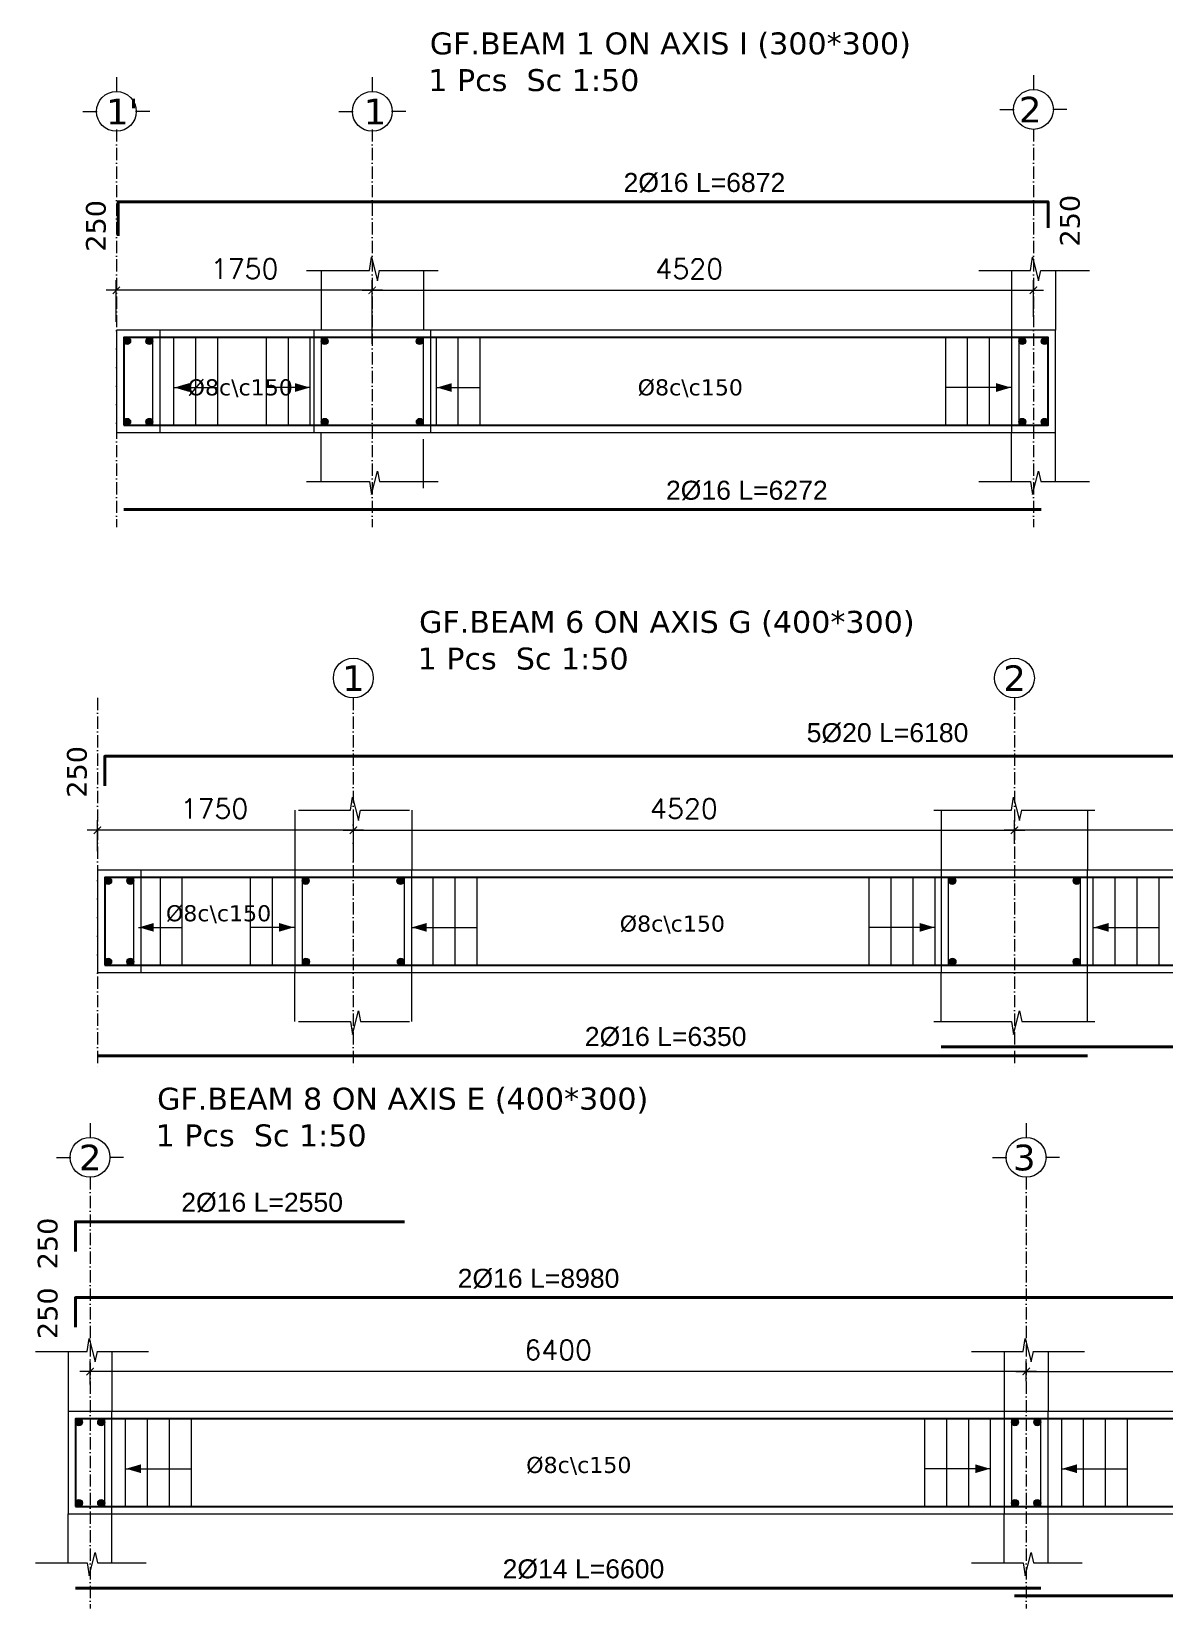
# Model space of a CAD drawing. Header units: inches. Extents: x -26151 to 62940, y -10194 to 246332.
# Drawn here: x 857 to 1631, y 106418 to 107497 of the extents above; entities that cross this region are included whole.
import ezdxf

# ---------------------------------------------------------------- set-up
doc = ezdxf.new("R2010")
doc.units = ezdxf.units.IN
doc.header["$LTSCALE"] = 0.7
doc.header["$MEASUREMENT"] = 0
doc.linetypes.add('ACAD_ISO10W100', pattern=[18, 12, -3, 0, -3])
doc.layers.get('0').update_dxf_attribs({"lineweight": 13})
doc.layers.get('Defpoints').update_dxf_attribs({"lineweight": 5})
for name, color, linetype, lineweight in [('axis', 254, 'ACAD_ISO10W100', 9), ('BEAM FRAME', 5, 'Continuous', 18), ('COLUMN', 4, 'Continuous', 20), ('elevline', 30, 'Continuous', 20), ('FRAME 070', 5, 'Continuous', 60), ('hach', 9, 'Continuous', 9), ('hatch', 9, 'Continuous', 9), ('renforcment', 141, 'Continuous', 40), ('tex', 3, 'Continuous', 25), ('TEXT', 3, 'Continuous', 25), ('top rein. extension', 50, 'Continuous', 20), ('top renforcment', 7, 'Continuous', 40)]:
    doc.layers.add(name, color=color, linetype=linetype, lineweight=lineweight)
doc.styles.add('100', font='romans.shx', dxfattribs={"height": 13.5})
doc.styles.add('romanc', font='verdana.ttf', dxfattribs={"height": 250})
doc.styles.get("Standard").update_dxf_attribs({"font": 'arial.ttf', "height": 13})
doc.dimstyles.new('100', dxfattribs={"dimtxt": 13.5, "dimasz": 5, "dimexe": 7, "dimexo": 7, "dimgap": 8, "dimtad": 1, "dimdec": 0, "dimlfac": 10, "dimzin": 4, "dimdsep": 46, "dimtxsty": '100', "dimblk": 'ARCHTICK', "dimcen": 0.09, "dimdle": 7, "dimclrd": 1, "dimclre": 8, "dimclrt": 2, "dimadec": 0, "dimazin": 1, "dimtfac": 1, "dimtdec": 0, "dimtix": 1, "dimtofl": 0, "dimtmove": 0, "dimatfit": 3, "dimldrblk": 'ARCHTICK', "dimfxl": 0, "dimtolj": 1, "dimtzin": 0, "dimlwd": -1, "dimlwe": -1, "dimarcsym": 0})
doc.dimstyles.get("Standard").update_dxf_attribs({"dimtxt": 13, "dimasz": 5, "dimexe": 0.18, "dimexo": 0.0625, "dimgap": 6, "dimtad": 1, "dimdec": 0, "dimlfac": 10, "dimzin": 0, "dimdsep": 46, "dimtxsty": 'Standard', "dimblk": 'ARCHTICK', "dimcen": 0.09, "dimse1": 1, "dimse2": 1, "dimclrd": 1, "dimclre": 7, "dimclrt": 3, "dimadec": 0, "dimazin": 0, "dimtfac": 1, "dimtdec": 0, "dimtix": 1, "dimtofl": 0, "dimtmove": 0, "dimatfit": 3, "dimldrblk": 'ARCHTICK', "dimfxl": 0, "dimtolj": 1, "dimtzin": 0, "dimarcsym": 0})

# ---------------------------------------------------------------- blocks, each defined once
blk = doc.blocks.new('*D2165')
at = {"layer": 'Defpoints', "color": 0, "transparency": 16777216}
for p in [(1486.4, 107010.9, -218.4), (1486.4, 107010.9), (2566.3, 107010.9, -167.8)]:
    blk.add_point(p, dxfattribs=at)
at = {"layer": 'TEXT', "color": 3, "transparency": 16777216, "insert": (2034.6, 107023.9), "char_height": 13, "attachment_point": 5}
blk.add_mtext('\\A1;2%%C16 L=6180', dxfattribs=at)
blk = doc.blocks.new('_ArchTick')
at = {"color": 0, "linetype": 'ByBlock', "lineweight": 0, "const_width": 0.15}
blk.add_lwpolyline([(-0.5, -0.5), (0.5, 0.5)], dxfattribs=at)
blk = doc.blocks.new('*D1938')
at = {"color": 1, "transparency": 16777216}
blk.add_line((2175.8, 106950.3), (1521.8, 106950.3), dxfattribs=at)
at = {"color": 8, "transparency": 16777216}
for p, q in [((1528.8, 106941.4), (1528.8, 106957.3)), ((2168.8, 106943.7), (2168.8, 106957.3))]:
    blk.add_line(p, q, dxfattribs=at)
at = {"layer": 'Defpoints', "color": 0, "transparency": 16777216}
for p in [(1528.8, 106950.3), (1528.8, 106934.4), (2168.8, 106936.7)]:
    blk.add_point(p, dxfattribs=at)
at = {"color": 1, "transparency": 16777216, "xscale": 5, "yscale": 5, "zscale": 5, "rotation": 180}
blk.add_blockref('_ArchTick', (1528.8, 106950.3), dxfattribs=at)
at = {"color": 1, "transparency": 16777216, "xscale": 5, "yscale": 5, "zscale": 5}
blk.add_blockref('_ArchTick', (2168.8, 106950.3), dxfattribs=at)
at = {"color": 2, "transparency": 16777216, "insert": (1848.8, 106965.1), "char_height": 13.5, "attachment_point": 5, "style": '100'}
blk.add_mtext('\\A1;6400', dxfattribs=at)
blk = doc.blocks.new('*D1939')
at = {"color": 1, "transparency": 16777216}
blk.add_line((1069.8, 106950.3), (1535.8, 106950.3), dxfattribs=at)
at = {"color": 8, "transparency": 16777216}
for p, q in [((1076.8, 106929.1), (1076.8, 106957.3)), ((1528.8, 106941.4), (1528.8, 106957.3))]:
    blk.add_line(p, q, dxfattribs=at)
at = {"layer": 'Defpoints', "color": 0, "transparency": 16777216}
for p in [(1528.8, 106950.3), (1528.8, 106934.4), (1076.8, 106922.1)]:
    blk.add_point(p, dxfattribs=at)
at = {"color": 1, "transparency": 16777216, "xscale": 5, "yscale": 5, "zscale": 5, "rotation": 180}
blk.add_blockref('_ArchTick', (1076.8, 106950.3), dxfattribs=at)
at = {"color": 1, "transparency": 16777216, "xscale": 5, "yscale": 5, "zscale": 5}
blk.add_blockref('_ArchTick', (1528.8, 106950.3), dxfattribs=at)
at = {"color": 2, "transparency": 16777216, "insert": (1302.8, 106965.1), "char_height": 13.5, "attachment_point": 5, "style": '100'}
blk.add_mtext('\\A1;4520', dxfattribs=at)
blk = doc.blocks.new('*D1940')
at = {"layer": 'Defpoints', "color": 0, "transparency": 16777216}
for p in [(901.8, 106796, -13652.7), (1536.8, 106796, -37100.9), (1536.8, 106796)]:
    blk.add_point(p, dxfattribs=at)
at = {"layer": 'TEXT', "color": 3, "transparency": 16777216, "insert": (1290.3, 106809), "char_height": 13, "attachment_point": 5}
blk.add_mtext('\\A1;2%%C16 L=6350', dxfattribs=at)
blk = doc.blocks.new('*D1941')
at = {"layer": 'Defpoints', "color": 0, "transparency": 16777216}
for p in [(1518.8, 106802.2, -13652.7), (2178.8, 106802.2, -37100.9), (2178.8, 106802.2)]:
    blk.add_point(p, dxfattribs=at)
at = {"layer": 'TEXT', "color": 3, "transparency": 16777216, "insert": (1866.1, 106815.2), "char_height": 13, "attachment_point": 5}
blk.add_mtext('\\A1;2%%C16 L=6600', dxfattribs=at)
blk = doc.blocks.new('*D1943')
at = {"color": 1, "transparency": 16777216}
blk.add_line((1083.8, 106950.3), (894.8, 106950.3), dxfattribs=at)
at = {"color": 8, "transparency": 16777216}
for p, q in [((901.8, 106936), (901.8, 106957.3)), ((1076.8, 106929.1), (1076.8, 106957.3))]:
    blk.add_line(p, q, dxfattribs=at)
at = {"layer": 'Defpoints', "color": 0, "transparency": 16777216}
for p in [(901.8, 106950.3), (901.8, 106929), (1076.8, 106922.1)]:
    blk.add_point(p, dxfattribs=at)
at = {"color": 1, "transparency": 16777216, "xscale": 5, "yscale": 5, "zscale": 5, "rotation": 180}
blk.add_blockref('_ArchTick', (901.8, 106950.3), dxfattribs=at)
at = {"color": 1, "transparency": 16777216, "xscale": 5, "yscale": 5, "zscale": 5}
blk.add_blockref('_ArchTick', (1076.8, 106950.3), dxfattribs=at)
at = {"color": 2, "transparency": 16777216, "insert": (981.8, 106965.1), "char_height": 13.5, "attachment_point": 5, "style": '100'}
blk.add_mtext('\\A1;1750', dxfattribs=at)
blk = doc.blocks.new('*D1955')
at = {"layer": 'Defpoints', "color": 0, "transparency": 16777216}
for p in [(856.8, 106630.6, -0.5), (856.8, 106630.6), (1754.7, 106630.6, -167.8)]:
    blk.add_point(p, dxfattribs=at)
at = {"layer": 'TEXT', "color": 3, "transparency": 16777216, "insert": (1203.4, 106643.6), "char_height": 13, "attachment_point": 5}
blk.add_mtext('\\A1;2%%C16 L=8980', dxfattribs=at)
blk = doc.blocks.new('*D1956')
at = {"color": 8, "transparency": 16777216}
for p, q in [((1536.8, 106573.5), (1536.8, 106587.1)), ((1988.8, 106574.1), (1988.8, 106587.1))]:
    blk.add_line(p, q, dxfattribs=at)
at = {"color": 1, "transparency": 16777216}
blk.add_line((1529.8, 106580.1), (1995.8, 106580.1), dxfattribs=at)
at = {"layer": 'Defpoints', "color": 0, "transparency": 16777216}
for p in [(1988.8, 106580.1), (1536.8, 106566.5), (1988.8, 106567.1)]:
    blk.add_point(p, dxfattribs=at)
at = {"color": 1, "transparency": 16777216, "xscale": 5, "yscale": 5, "zscale": 5, "rotation": 180}
blk.add_blockref('_ArchTick', (1536.8, 106580.1), dxfattribs=at)
at = {"color": 1, "transparency": 16777216, "xscale": 5, "yscale": 5, "zscale": 5}
blk.add_blockref('_ArchTick', (1988.8, 106580.1), dxfattribs=at)
at = {"color": 2, "transparency": 16777216, "insert": (1762.8, 106594.8), "char_height": 13.5, "attachment_point": 5, "style": '100'}
blk.add_mtext('\\A1;4520', dxfattribs=at)
blk = doc.blocks.new('*D1958')
at = {"color": 8, "transparency": 16777216}
for p, q in [((896.8, 106571.2), (896.8, 106587.1)), ((1536.8, 106573.5), (1536.8, 106587.1))]:
    blk.add_line(p, q, dxfattribs=at)
at = {"color": 1, "transparency": 16777216}
blk.add_line((1543.8, 106580.1), (889.8, 106580.1), dxfattribs=at)
at = {"layer": 'Defpoints', "color": 0, "transparency": 16777216}
for p in [(896.8, 106580.1), (896.8, 106564.2), (1536.8, 106566.5)]:
    blk.add_point(p, dxfattribs=at)
at = {"color": 1, "transparency": 16777216, "xscale": 5, "yscale": 5, "zscale": 5, "rotation": 180}
blk.add_blockref('_ArchTick', (896.8, 106580.1), dxfattribs=at)
at = {"color": 1, "transparency": 16777216, "xscale": 5, "yscale": 5, "zscale": 5}
blk.add_blockref('_ArchTick', (1536.8, 106580.1), dxfattribs=at)
at = {"color": 2, "transparency": 16777216, "insert": (1216.8, 106594.8), "char_height": 13.5, "attachment_point": 5, "style": '100'}
blk.add_mtext('\\A1;6400', dxfattribs=at)
blk = doc.blocks.new('*D1959')
at = {"layer": 'Defpoints', "color": 0, "transparency": 16777216}
for p in [(856.8, 106682.6, -218.4), (856.8, 106682.6), (1111.8, 106682.6, -217.9)]:
    blk.add_point(p, dxfattribs=at)
at = {"layer": 'TEXT', "color": 3, "transparency": 16777216, "insert": (1014.4, 106695.6), "char_height": 13, "attachment_point": 5}
blk.add_mtext('\\A1;2%%C16 L=2550', dxfattribs=at)
blk = doc.blocks.new('*D1960')
at = {"layer": 'Defpoints', "color": 0, "transparency": 16777216}
for p in [(886.8, 106431.9, -13652.7), (1546.8, 106431.9, -37100.9), (1546.8, 106431.9)]:
    blk.add_point(p, dxfattribs=at)
at = {"layer": 'TEXT', "color": 3, "transparency": 16777216, "insert": (1234.1, 106444.9), "char_height": 13, "attachment_point": 5}
blk.add_mtext('\\A1;2%%C14 L=6600', dxfattribs=at)
blk = doc.blocks.new('*D1962')
at = {"layer": 'Defpoints', "color": 0, "transparency": 16777216}
for p in [(1528.8, 106426.8, -13652.7), (2113.8, 106426.8, -37100.9), (2113.8, 106426.8)]:
    blk.add_point(p, dxfattribs=at)
at = {"layer": 'TEXT', "color": 3, "transparency": 16777216, "insert": (1749.4, 106439.8), "char_height": 13, "attachment_point": 5}
blk.add_mtext('\\A1;2%%C14 L=5850', dxfattribs=at)
blk = doc.blocks.new('*D2202')
at = {"color": 8, "transparency": 16777216}
for p, q in [((1089.7, 107283), (1089.7, 107326.6)), ((1541.7, 107301.4), (1541.7, 107326.6))]:
    blk.add_line(p, q, dxfattribs=at)
at = {"color": 1, "transparency": 16777216}
blk.add_line((1082.7, 107319.6), (1548.7, 107319.6), dxfattribs=at)
at = {"layer": 'Defpoints', "color": 0, "transparency": 16777216}
for p in [(1541.7, 107319.6), (1541.7, 107294.4), (1089.7, 107276)]:
    blk.add_point(p, dxfattribs=at)
at = {"color": 1, "transparency": 16777216, "xscale": 5, "yscale": 5, "zscale": 5, "rotation": 180}
blk.add_blockref('_ArchTick', (1089.7, 107319.6), dxfattribs=at)
at = {"color": 1, "transparency": 16777216, "xscale": 5, "yscale": 5, "zscale": 5}
blk.add_blockref('_ArchTick', (1541.7, 107319.6), dxfattribs=at)
at = {"color": 2, "transparency": 16777216, "insert": (1306.4, 107334.3), "char_height": 13.5, "attachment_point": 5, "style": '100'}
blk.add_mtext('\\A1;4520', dxfattribs=at)
blk = doc.blocks.new('*D2203')
at = {"layer": 'Defpoints', "color": 0, "transparency": 16777216}
for p in [(919.7, 107169.6, -13652.7), (1546.9, 107169.6, -37318.8), (1546.9, 107169.6)]:
    blk.add_point(p, dxfattribs=at)
at = {"layer": 'TEXT', "color": 3, "transparency": 16777216, "insert": (1345.8, 107182.6), "char_height": 13, "attachment_point": 5}
blk.add_mtext('\\A1;2%%C16 L=6272', dxfattribs=at)
blk = doc.blocks.new('*D2204')
at = {"layer": 'Defpoints', "color": 0, "transparency": 16777216}
for p in [(889.7, 107380.1, 264.3), (889.7, 107380.1), (1576.9, 107380.1, -440.4)]:
    blk.add_point(p, dxfattribs=at)
at = {"layer": 'TEXT', "color": 3, "transparency": 16777216, "insert": (1316.8, 107393.1), "char_height": 13, "attachment_point": 5}
blk.add_mtext('\\A1;2%%C16 L=6872', dxfattribs=at)
blk = doc.blocks.new('*D2205')
at = {"color": 8, "transparency": 16777216}
for p, q in [((914.7, 107298.1), (914.7, 107326.6)), ((1089.7, 107283), (1089.7, 107326.6))]:
    blk.add_line(p, q, dxfattribs=at)
at = {"color": 1, "transparency": 16777216}
blk.add_line((1096.7, 107319.6), (907.7, 107319.6), dxfattribs=at)
at = {"layer": 'Defpoints', "color": 0, "transparency": 16777216}
for p in [(914.7, 107319.6), (914.7, 107291.1), (1089.7, 107276)]:
    blk.add_point(p, dxfattribs=at)
at = {"color": 1, "transparency": 16777216, "xscale": 5, "yscale": 5, "zscale": 5, "rotation": 180}
blk.add_blockref('_ArchTick', (914.7, 107319.6), dxfattribs=at)
at = {"color": 1, "transparency": 16777216, "xscale": 5, "yscale": 5, "zscale": 5}
blk.add_blockref('_ArchTick', (1089.7, 107319.6), dxfattribs=at)
at = {"color": 2, "transparency": 16777216, "insert": (1002.4, 107334.3), "char_height": 13.5, "attachment_point": 5, "style": '100'}
blk.add_mtext('\\A1;1750', dxfattribs=at)
blk = doc.blocks.new('*D2236')
at = {"layer": 'Defpoints', "color": 0, "transparency": 16777216}
for p in [(893.8, 107003.8, -218.4), (893.8, 107003.8), (1973.8, 107003.8, -167.8)]:
    blk.add_point(p, dxfattribs=at)
at = {"layer": 'TEXT', "color": 3, "transparency": 16777216, "insert": (1442, 107016.8), "char_height": 13, "attachment_point": 5}
blk.add_mtext('\\A1;5%%C20 L=6180', dxfattribs=at)

msp = doc.modelspace()

# ---------------------------------------------------------------- hatches: boundary and pattern name
at = {"layer": 'elevline'}
for points in [[(924.51, 107284.88, 1), (919.75, 107284.88, 1)], [(934.99, 107284.88, -1), (939.75, 107284.88, -1)], [(1059.55, 107284.88, 1), (1054.79, 107284.88, 1)], [(1119.72, 107284.88, -1), (1124.47, 107284.88, -1)], [(1536.51, 107284.88, 1), (1531.75, 107284.88, 1)], [(1546.99, 107284.88, -1), (1551.75, 107284.88, -1)], [(924.51, 107229.63, -1), (919.75, 107229.63, -1)], [(934.99, 107229.63, 1), (939.75, 107229.63, 1)], [(1059.56, 107229.63, -1), (1054.81, 107229.63, -1)], [(1119.86, 107229.63, 1), (1124.61, 107229.63, 1)], [(1536.51, 107229.63, -1), (1531.75, 107229.63, -1)], [(1546.99, 107229.63, 1), (1551.75, 107229.63, 1)], [(911.52, 106915.65, 1), (906.76, 106915.65, 1)], [(922, 106915.65, -1), (926.76, 106915.65, -1)], [(1046.54, 106915.65, 1), (1041.79, 106915.65, 1)], [(1106.57, 106915.65, -1), (1111.32, 106915.65, -1)], [(1488.6, 106915.65, 1), (1483.84, 106915.65, 1)], [(1568.99, 106915.65, -1), (1573.75, 106915.65, -1)], [(911.52, 106860.41, -1), (906.76, 106860.41, -1)], [(922, 106860.41, 1), (926.76, 106860.41, 1)], [(1046.75, 106860.41, -1), (1041.99, 106860.41, -1)], [(1106.86, 106860.41, 1), (1111.62, 106860.41, 1)], [(1488.77, 106860.41, -1), (1484.02, 106860.41, -1)], [(1568.88, 106860.41, 1), (1573.64, 106860.41, 1)], [(891.52, 106545.39, 1), (886.76, 106545.39, 1)], [(902, 106545.39, -1), (906.76, 106545.39, -1)], [(1531.52, 106545.39, 1), (1526.76, 106545.39, 1)], [(1542, 106545.39, -1), (1546.76, 106545.39, -1)], [(891.52, 106490.15, -1), (886.76, 106490.15, -1)], [(902, 106490.15, 1), (906.76, 106490.15, 1)], [(1531.52, 106490.15, -1), (1526.76, 106490.15, -1)], [(1542, 106490.15, 1), (1546.76, 106490.15, 1)]]:
    msp.add_hatch(color=256, dxfattribs=at).paths.add_polyline_path(points)

# ---------------------------------------------------------------- linework, layer by layer
at = {"layer": 'axis'}
for p, q in [((914.75, 107429.68), (914.75, 107157.52)), ((914.75, 107429.68), (914.75, 107157.52)), ((1089.75, 107429.68), (1089.75, 107157.52)), ((1541.75, 107429.68), (1541.75, 107157.52)), ((901.76, 107040.79), (901.76, 106788.29)), ((1076.76, 107040.79), (1076.76, 106788.29)), ((1528.76, 107040.79), (1528.76, 106788.29)), ((1528.76, 107040.79), (1528.76, 106788.29)), ((896.76, 106712.96), (896.76, 106418.03)), ((896.76, 106712.96), (896.76, 106418.03)), ((1536.76, 106712.96), (1536.76, 106418.03))]:
    msp.add_line(p, q, dxfattribs=at)
at = {"layer": 'BEAM FRAME', "elevation": 217.91}
for points in [[(914.75, 107222.26), (1556.75, 107222.26), (1556.75, 107292.26), (914.75, 107292.26)], [(901.76, 106853.03), (3050.8, 106853.03), (3050.8, 106923.03), (901.76, 106923.03)], [(881.76, 106482.77), (2113.76, 106482.77), (2113.76, 106552.77), (881.76, 106552.77)]]:
    msp.add_lwpolyline(points, close=True, dxfattribs=at)
at = {"layer": 'COLUMN', "lineweight": 20}
for p, q in [((1054.75, 107333.18), (1054.75, 107292.26)), ((1124.75, 107333.18), (1124.75, 107292.26)), ((1526.75, 107333.18, 217.91), (1526.75, 107292.26, 217.91)), ((1556.75, 107333.18, 217.91), (1556.75, 107292.26, 217.91)), ((1054.75, 107188.83), (1054.75, 107222.26)), ((1526.75, 107188.83, 217.91), (1526.75, 107222.26, 217.91)), ((1556.75, 107188.83, 217.91), (1556.75, 107222.26, 217.91)), ((1124.75, 107184.34), (1124.75, 107217.76)), ((1036.76, 106963.96), (1036.76, 106923.03)), ((1116.76, 106963.96), (1116.76, 106923.03)), ((1478.76, 106963.96), (1478.76, 106923.03)), ((1578.76, 106963.96), (1578.76, 106923.03)), ((1036.76, 106819.6), (1036.76, 106853.03)), ((1116.76, 106819.6), (1116.76, 106853.03)), ((1478.76, 106819.6), (1478.76, 106853.03)), ((1578.76, 106819.6), (1578.76, 106853.03)), ((881.76, 106593.7, 217.91), (881.76, 106552.77, 217.91)), ((911.76, 106593.7, 217.91), (911.76, 106552.77, 217.91)), ((1521.76, 106593.7, 217.91), (1521.76, 106552.77, 217.91)), ((1551.76, 106593.7, 217.91), (1551.76, 106552.77, 217.91)), ((881.76, 106449.35, 217.91), (881.76, 106482.77, 217.91)), ((911.76, 106449.35, 217.91), (911.76, 106482.77, 217.91)), ((1521.76, 106449.35, 217.91), (1521.76, 106482.77, 217.91)), ((1551.76, 106449.35, 217.91), (1551.76, 106482.77, 217.91))]:
    msp.add_line(p, q, dxfattribs=at)
at = {"layer": 'elevline'}
for p, q in [((954.06, 107227.26), (954.06, 107287.26)), ((969.02, 107227.26), (969.02, 107287.26)), ((984.02, 107227.26), (984.02, 107287.26)), ((1017.4, 107227.26), (1017.4, 107287.26)), ((1032.4, 107227.26), (1032.4, 107287.26)), ((1047.35, 107227.26), (1047.35, 107287.26)), ((1133.59, 107227.26), (1133.59, 107287.26)), ((1148.55, 107227.26), (1148.55, 107287.26)), ((1163.55, 107227.26), (1163.55, 107287.26)), ((1481.75, 107227.26), (1481.75, 107287.26)), ((1496.75, 107227.26), (1496.75, 107287.26)), ((1511.75, 107227.26), (1511.75, 107287.26)), ((944.85, 106858.03), (944.85, 106918.03)), ((959.85, 106858.03), (959.85, 106918.03)), ((1006.43, 106858.03), (1006.43, 106918.03)), ((1021.43, 106858.03), (1021.43, 106918.03)), ((1131.37, 106858.03), (1131.37, 106918.03)), ((1146.37, 106858.03), (1146.37, 106918.03)), ((1161.37, 106858.03), (1161.37, 106918.03)), ((1429.53, 106858.03), (1429.53, 106918.03)), ((1444.53, 106858.03), (1444.53, 106918.03)), ((1459.53, 106858.03), (1459.53, 106918.03)), ((1474.49, 106858.03), (1474.49, 106918.03)), ((1582.68, 106858.03), (1582.68, 106918.03)), ((1597.64, 106858.03), (1597.64, 106918.03)), ((1612.64, 106858.03), (1612.64, 106918.03)), ((1627.64, 106858.03), (1627.64, 106918.03)), ((921.07, 106487.77), (921.07, 106547.77)), ((936.03, 106487.77), (936.03, 106547.77)), ((951.03, 106487.77), (951.03, 106547.77)), ((966.03, 106487.77), (966.03, 106547.77)), ((1467.49, 106487.77), (1467.49, 106547.77)), ((1482.49, 106487.77), (1482.49, 106547.77)), ((1497.49, 106487.77), (1497.49, 106547.77)), ((1512.45, 106487.77), (1512.45, 106547.77)), ((1561.07, 106487.77), (1561.07, 106547.77)), ((1576.03, 106487.77), (1576.03, 106547.77)), ((1591.03, 106487.77), (1591.03, 106547.77)), ((1606.03, 106487.77), (1606.03, 106547.77))]:
    msp.add_line(p, q, dxfattribs=at)
for centre in [(922.13, 107284.88), (937.37, 107284.88), (1057.17, 107284.88), (1122.09, 107284.88), (1534.13, 107284.88), (1549.37, 107284.88), (922.13, 107229.63), (937.37, 107229.63), (1057.18, 107229.63), (1122.24, 107229.63), (1534.13, 107229.63), (1549.37, 107229.63), (909.14, 106915.65), (924.38, 106915.65), (1044.16, 106915.65), (1108.99, 106915.65), (1486.22, 106915.65), (1571.36, 106915.65), (909.14, 106860.41), (924.38, 106860.41), (1044.34, 106860.41), (1109.24, 106860.41), (1486.39, 106860.41), (1571.26, 106860.41), (889.14, 106545.39), (904.38, 106545.39), (1529.14, 106545.39), (1544.38, 106545.39), (889.14, 106490.15), (904.38, 106490.15), (1529.14, 106490.15), (1544.38, 106490.15)]:
    msp.add_circle(centre, 2.38, dxfattribs=at)
at = {"layer": 'FRAME 070', "lineweight": 20}
for p, q in [((1087.71, 107333.18, 217.91), (1089.07, 107342.18, 217.91)), ((1089.07, 107342.18, 217.91), (1093.25, 107326.11, 217.91)), ((1539.71, 107333.18, 217.91), (1541.07, 107342.18, 217.91)), ((1541.07, 107342.18, 217.91), (1545.25, 107326.11, 217.91)), ((1044.75, 107333.18, 217.91), (1087.71, 107333.18, 217.91)), ((1093.25, 107326.11, 217.91), (1094.75, 107333.18, 217.91)), ((1094.28, 107333.18, 217.91), (1134.75, 107333.18, 217.91)), ((1504.36, 107333.18, 217.91), (1539.71, 107333.18, 217.91)), ((1545.25, 107326.11, 217.91), (1546.75, 107333.18, 217.91)), ((1546.75, 107333.18, 217.91), (1580.14, 107333.18, 217.91)), ((1044.75, 107188.83, 217.91), (1087.71, 107188.83, 217.91)), ((1087.71, 107188.83, 217.91), (1089.07, 107179.83, 217.91)), ((1089.07, 107179.83, 217.91), (1093.25, 107195.9, 217.91)), ((1093.25, 107195.9, 217.91), (1094.75, 107188.83, 217.91)), ((1094.75, 107188.83, 217.91), (1134.75, 107188.83, 217.91)), ((1504.36, 107188.83, 217.91), (1539.71, 107188.83, 217.91)), ((1539.71, 107188.83, 217.91), (1541.07, 107179.83, 217.91)), ((1541.07, 107179.83, 217.91), (1545.25, 107195.9, 217.91)), ((1545.25, 107195.9, 217.91), (1546.75, 107188.83, 217.91)), ((1546.75, 107188.83, 217.91), (1580.14, 107188.83, 217.91)), ((1074.73, 106963.96, 217.91), (1076.08, 106972.96, 217.91)), ((1076.08, 106972.96, 217.91), (1080.26, 106956.88, 217.91)), ((1526.73, 106963.96, 217.91), (1528.08, 106972.96, 217.91)), ((1528.08, 106972.96, 217.91), (1532.26, 106956.88, 217.91)), ((1039.37, 106963.96, 217.91), (1074.73, 106963.96, 217.91)), ((1080.26, 106956.88, 217.91), (1081.77, 106963.96, 217.91)), ((1081.77, 106963.96, 217.91), (1115.16, 106963.96, 217.91)), ((1473.76, 106963.96, 217.91), (1526.73, 106963.96, 217.91)), ((1532.26, 106956.88, 217.91), (1533.77, 106963.96, 217.91)), ((1533.29, 106963.96, 217.91), (1583.76, 106963.96, 217.91)), ((1039.37, 106819.6, 217.91), (1074.73, 106819.6, 217.91)), ((1074.73, 106819.6, 217.91), (1076.08, 106810.6, 217.91)), ((1076.08, 106810.6, 217.91), (1080.26, 106826.68, 217.91)), ((1080.26, 106826.68, 217.91), (1081.77, 106819.6, 217.91)), ((1081.77, 106819.6, 217.91), (1115.16, 106819.6, 217.91)), ((1473.76, 106819.6, 217.91), (1526.73, 106819.6, 217.91)), ((1526.73, 106819.6, 217.91), (1528.08, 106810.6, 217.91)), ((1528.08, 106810.6, 217.91), (1532.26, 106826.68, 217.91)), ((1532.26, 106826.68, 217.91), (1533.77, 106819.6, 217.91)), ((1533.77, 106819.6, 217.91), (1583.76, 106819.6, 217.91)), ((859.37, 106593.7, 217.91), (894.73, 106593.7, 217.91)), ((894.73, 106593.7, 217.91), (896.08, 106602.7, 217.91)), ((896.08, 106602.7, 217.91), (900.26, 106586.62, 217.91)), ((900.26, 106586.62, 217.91), (901.77, 106593.7, 217.91)), ((901.29, 106593.7, 217.91), (936.65, 106593.7, 217.91)), ((1499.37, 106593.7, 217.91), (1534.73, 106593.7, 217.91)), ((1534.73, 106593.7, 217.91), (1536.08, 106602.7, 217.91)), ((1536.08, 106602.7, 217.91), (1540.26, 106586.62, 217.91)), ((1540.26, 106586.62, 217.91), (1541.77, 106593.7, 217.91)), ((1541.29, 106593.7, 217.91), (1576.65, 106593.7, 217.91)), ((896.08, 106440.35, 217.91), (900.26, 106456.42, 217.91)), ((900.26, 106456.42, 217.91), (901.77, 106449.35, 217.91)), ((1536.08, 106440.35, 217.91), (1540.26, 106456.42, 217.91)), ((1540.26, 106456.42, 217.91), (1541.77, 106449.35, 217.91)), ((859.37, 106449.35, 217.91), (894.73, 106449.35, 217.91)), ((894.73, 106449.35, 217.91), (896.08, 106440.35, 217.91)), ((901.77, 106449.35, 217.91), (935.16, 106449.35, 217.91)), ((1499.37, 106449.35, 217.91), (1534.73, 106449.35, 217.91)), ((1534.73, 106449.35, 217.91), (1536.08, 106440.35, 217.91)), ((1541.77, 106449.35, 217.91), (1575.16, 106449.35, 217.91))]:
    msp.add_line(p, q, dxfattribs=at)
at = {"layer": 'FRAME 070', "lineweight": 15}
for points in [[(914.75, 107222.26), (944.75, 107222.26), (944.75, 107292.26), (914.75, 107292.26)], [(1049.75, 107222.26), (1129.75, 107222.26), (1129.75, 107292.26), (1049.75, 107292.26)], [(1526.75, 107222.26), (1556.75, 107222.26), (1556.75, 107292.26), (1526.75, 107292.26)], [(901.76, 106853.03), (931.76, 106853.03), (931.76, 106923.03), (901.76, 106923.03)], [(1036.76, 106853.03), (1116.76, 106853.03), (1116.76, 106923.03), (1036.76, 106923.03)], [(1478.76, 106853.03), (1578.76, 106853.03), (1578.76, 106923.03), (1478.76, 106923.03)], [(881.76, 106482.77), (911.76, 106482.77), (911.76, 106552.77), (881.76, 106552.77)], [(1521.76, 106482.77), (1551.76, 106482.77), (1551.76, 106552.77), (1521.76, 106552.77)]]:
    msp.add_lwpolyline(points, close=True, dxfattribs=at)
at = {"layer": 'hach', "color": 0}
msp.add_lwpolyline([(1483.76, 106918.03), (1573.76, 106918.03), (1573.76, 106858.03), (1483.76, 106858.03)], close=True, dxfattribs=at)
at = {"layer": 'hatch'}
for p, q in [((1541.75, 107466.66), (1541.75, 107456.92)), ((914.75, 107465.3), (914.75, 107455.56)), ((1089.75, 107465.3), (1089.75, 107455.56)), ((891.82, 107441.82), (901.56, 107441.82)), ((937.67, 107441.82), (927.94, 107441.82)), ((1066.82, 107441.82), (1076.56, 107441.82)), ((1112.67, 107441.82), (1102.94, 107441.82)), ((1518.82, 107443.18), (1528.56, 107443.18)), ((1564.67, 107443.18), (1554.94, 107443.18)), ((896.76, 106749.94), (896.76, 106740.2)), ((1536.76, 106749.94), (1536.76, 106740.2)), ((873.84, 106726.46), (883.57, 106726.46)), ((919.68, 106726.46), (909.95, 106726.46)), ((1513.84, 106726.46), (1523.57, 106726.46)), ((1559.68, 106726.46), (1549.95, 106726.46))]:
    msp.add_line(p, q, dxfattribs=at)
for centre in [(914.75, 107441.94), (1089.75, 107441.94), (1541.75, 107443.3), (1076.76, 107054.41), (1528.76, 107054.41), (896.76, 106726.58), (1536.76, 106726.58)]:
    msp.add_circle(centre, 13.62, dxfattribs=at)
at = {"layer": 'renforcment', "lineweight": -2, "elevation": 217.91}
for points in [[(919.75, 107227.26), (1551.75, 107227.26), (1551.75, 107287.26), (919.75, 107287.26)], [(906.76, 106858.03), (3045.8, 106858.03), (3045.8, 106918.03), (906.76, 106918.03)], [(886.76, 106487.77), (2108.76, 106487.77), (2108.76, 106547.77), (886.76, 106547.77)]]:
    msp.add_lwpolyline(points, close=True, dxfattribs=at)
at = {"layer": 'top rein. extension'}
for p, q in [((954.06, 107253.09), (984.02, 107253.09)), ((1047.35, 107253.09), (1017.4, 107253.09)), ((1133.59, 107253.09), (1163.55, 107253.09)), ((1526.71, 107253.09), (1481.75, 107253.09)), ((929.89, 106883.87), (959.85, 106883.87)), ((1036.39, 106883.87), (1006.43, 106883.87)), ((1116.41, 106883.87), (1161.37, 106883.87)), ((1474.49, 106883.87), (1429.53, 106883.87)), ((1582.68, 106883.87), (1627.64, 106883.87)), ((921.07, 106513.61), (966.03, 106513.61)), ((1512.45, 106513.61), (1467.49, 106513.61)), ((1561.07, 106513.61), (1606.03, 106513.61))]:
    msp.add_line(p, q, dxfattribs=at)
for points in [[(964.53, 107256.09), (954.41, 107253.09), (964.53, 107250.09)], [(1036.88, 107256.09), (1047.01, 107253.09), (1036.88, 107250.09)], [(1144.06, 107256.09), (1133.94, 107253.09), (1144.06, 107250.09)], [(1516.23, 107256.09), (1526.36, 107253.09), (1516.23, 107250.09)], [(940.36, 106886.87), (930.24, 106883.87), (940.36, 106880.87)], [(1025.92, 106886.87), (1036.04, 106883.87), (1025.92, 106880.87)], [(1126.89, 106886.87), (1116.76, 106883.87), (1126.89, 106880.87)], [(1464.01, 106886.87), (1474.14, 106883.87), (1464.01, 106880.87)], [(1593.16, 106886.87), (1583.03, 106883.87), (1593.16, 106880.87)], [(931.55, 106516.61), (921.42, 106513.61), (931.55, 106510.61)], [(1501.97, 106516.61), (1512.1, 106513.61), (1501.97, 106510.61)], [(1571.55, 106516.61), (1561.42, 106513.61), (1571.55, 106510.61)]]:
    msp.add_solid(points, dxfattribs=at)
at = {"layer": 'top renforcment'}
for p, q in [((1546.95, 107169.6, -217.91), (919.75, 107169.6)), ((2218.76, 106802.15), (1478.76, 106802.15)), ((1578.76, 106796.01), (901.76, 106796.01)), ((1546.76, 106431.9), (886.76, 106431.9)), ((2113.76, 106426.78), (1528.76, 106426.78))]:
    msp.add_line(p, q, dxfattribs=at)
for points in [[(916.05, 107356.86), (916.05, 107380.13), (1551.75, 107380.13), (1551.75, 107362.24)], [(906.76, 106980.63), (906.76, 107000.91), (1888.76, 107000.91)], [(886.76, 106610.37), (886.76, 106630.65), (1754.73, 106630.65)]]:
    msp.add_lwpolyline(points, dxfattribs=at)
at = {"layer": 'top renforcment', "lineweight": 15}
for points in [[(919.75, 107227.26), (939.75, 107227.26), (939.75, 107287.26), (919.75, 107287.26)], [(1054.75, 107227.26), (1124.75, 107227.26), (1124.75, 107287.26), (1054.75, 107287.26)], [(1531.75, 107227.26), (1551.75, 107227.26), (1551.75, 107287.26), (1531.75, 107287.26)], [(906.76, 106858.03), (926.76, 106858.03), (926.76, 106918.03), (906.76, 106918.03)], [(1041.76, 106858.03), (1111.76, 106858.03), (1111.76, 106918.03), (1041.76, 106918.03)], [(886.76, 106487.77), (906.76, 106487.77), (906.76, 106547.77), (886.76, 106547.77)], [(1526.76, 106487.77), (1546.76, 106487.77), (1546.76, 106547.77), (1526.76, 106547.77)]]:
    msp.add_lwpolyline(points, close=True, dxfattribs=at)
at = {"layer": 'top renforcment', "elevation": 217.91}
msp.add_lwpolyline([(886.76, 106662.28), (886.76, 106682.56), (1111.76, 106682.56)], dxfattribs=at)

# ---------------------------------------------------------------- texts
at = {"layer": 'tex', "style": 'romanc'}
for p in [(963.45, 107247.72, -33436.19), (1271.16, 107247.72, -33436.19), (948.64, 106888.03, -33436.19), (1258.9, 106880.96, -33436.19), (1194.95, 106510.7, -33436.19)]:
    msp.add_text('%%C8c\\c150', height=11, dxfattribs=at).set_placement(p)
at = {"layer": 'TEXT', "style": 'romanc'}
for s, height, p in [('GF.BEAM 1 ON AXIS I (300*300)', 15, (1129.04, 107480.96)), ('1 Pcs  Sc 1:50 ', 15, (1128.02, 107455.86)), ("1'", 17.6, (907.72, 107433.02)), ('1', 17.6, (1083.82, 107433.02)), ('2', 17.6, (1531.86, 107434.38)), ('GF.BEAM 6 ON AXIS G (400*300)', 15, (1121.72, 107085.34)), ('1 Pcs  Sc 1:50 ', 15, (1120.7, 107060.24)), ('1', 17.6, (1069.16, 107045.49)), ('2', 17.6, (1521.16, 107045.49)), ('GF.BEAM 8 ON AXIS E (400*300)', 15, (942.59, 106759.2)), ('1 Pcs  Sc 1:50 ', 15, (941.57, 106734.1)), ('2', 17.6, (889.16, 106717.66)), ('3', 17.6, (1527.82, 106717.66))]:
    msp.add_text(s, height=height, dxfattribs=at).set_placement(p)
for p in [(907.46, 107345.98, -72739.24), (1573.42, 107349.53, -73392.95), (894.48, 106972.55, -72739.24), (874.48, 106649.98, -72521.33), (874.48, 106602.29, -72521.33)]:
    msp.add_text('250', height=13.5, rotation=90, dxfattribs=at).set_placement(p)

# ---------------------------------------------------------------- dimensions: what is measured, and where the dimension line sits
for base, p1, p2, picture, middle in [((914.75, 107319.55), (1089.75, 107275.99), (914.75, 107291.09), '*D2205', (1002.36, 107319.55)), ((901.76, 106950.33), (1076.76, 106922.14), (901.76, 106928.95), '*D1943', (981.76, 106950.33)), ((1528.76, 106950.33), (2168.76, 106936.74), (1528.76, 106934.42), '*D1938', (1848.76, 106950.33)), ((896.76, 106580.07), (1536.76, 106566.48), (896.76, 106564.16), '*D1958', (1216.76, 106580.07))]:
    dim = msp.add_linear_dim(base=base, p1=p1, p2=p2, angle=180, dimstyle='100')
    dim.commit()
    dim.dimension.update_dxf_attribs({"geometry": picture, "text_midpoint": middle, "dimtype": 160})
for base, p1, p2, picture, middle in [((1541.75, 107319.55), (1089.75, 107275.99), (1541.75, 107294.35), '*D2202', (1306.4, 107319.55)), ((1528.76, 106950.33), (1076.76, 106922.14), (1528.76, 106934.42), '*D1939', (1302.76, 106950.33)), ((1988.76, 106580.07), (1536.76, 106566.48), (1988.76, 106567.07), '*D1956', (1762.76, 106580.07))]:
    dim = msp.add_linear_dim(base=base, p1=p1, p2=p2, dimstyle='100')
    dim.commit()
    dim.dimension.update_dxf_attribs({"geometry": picture, "text_midpoint": middle, "dimtype": 160})
at = {"layer": 'TEXT'}
for base, p1, p2, angle, text, picture, middle in [((889.75, 107380.13), (1576.95, 107380.13, -440.37), (889.75, 107380.13, 264.29), 180, '2%%C16 L=<>', '*D2204', (1316.84, 107380.13)), ((1546.95, 107169.6, 12366.96), (919.75, 107169.6, -1285.72), (1546.95, 107169.6, -24951.83), 0, '2%%C16 L=<>', '*D2203', (1345.8, 107169.6, 12366.96)), ((893.79, 107003.76), (1973.76, 107003.76, -167.76), (893.79, 107003.76, -218.39), 180, '5%%C20 L=6180', '*D2236', (1442.04, 107003.76)), ((1486.37, 107010.91), (2566.34, 107010.91, -167.76), (1486.37, 107010.91, -218.39), 180, '2%%C16 L=6180', '*D2165', (2034.63, 107010.91)), ((2178.76, 106802.15, 12366.96), (1518.76, 106802.15, -1285.72), (2178.76, 106802.15, -24733.92), 0, '2%%C16 L=<>', '*D1941', (1866.15, 106802.15, 12366.96)), ((1536.76, 106796.01, 12366.96), (901.76, 106796.01, -1285.72), (1536.76, 106796.01, -24733.92), 0, '2%%C16 L=<>', '*D1940', (1290.34, 106796.01, 12366.96)), ((856.76, 106682.56, 217.91), (1111.76, 106682.56), (856.76, 106682.56, -0.48), 180, '2%%C16 L=<>', '*D1959', (1014.42, 106682.56, 217.91)), ((856.76, 106630.65), (1754.73, 106630.65, -167.76), (856.76, 106630.65, -0.48), 180, '2%%C16 L=<>', '*D1955', (1203.42, 106630.65)), ((1546.76, 106431.9, 12366.96), (886.76, 106431.9, -1285.72), (1546.76, 106431.9, -24733.92), 0, '2%%C14 L=<>', '*D1960', (1234.15, 106431.9, 12366.96)), ((2113.76, 106426.78, 12366.96), (1528.76, 106426.78, -1285.72), (2113.76, 106426.78, -24733.92), 0, '2%%C14 L=<>', '*D1962', (1749.36, 106426.78, 12366.96))]:
    dim = msp.add_linear_dim(base=base, p1=p1, p2=p2, angle=angle, text=text, dimstyle='Standard', override={"dimsd1": 1, "dimsd2": 1, "dimfxl": 0.1, "dimfxlon": 1}, dxfattribs=at)
    dim.commit()
    dim.dimension.update_dxf_attribs({"geometry": picture, "text_midpoint": middle, "dimtype": 161})

doc.saveas('drawing.dxf')
